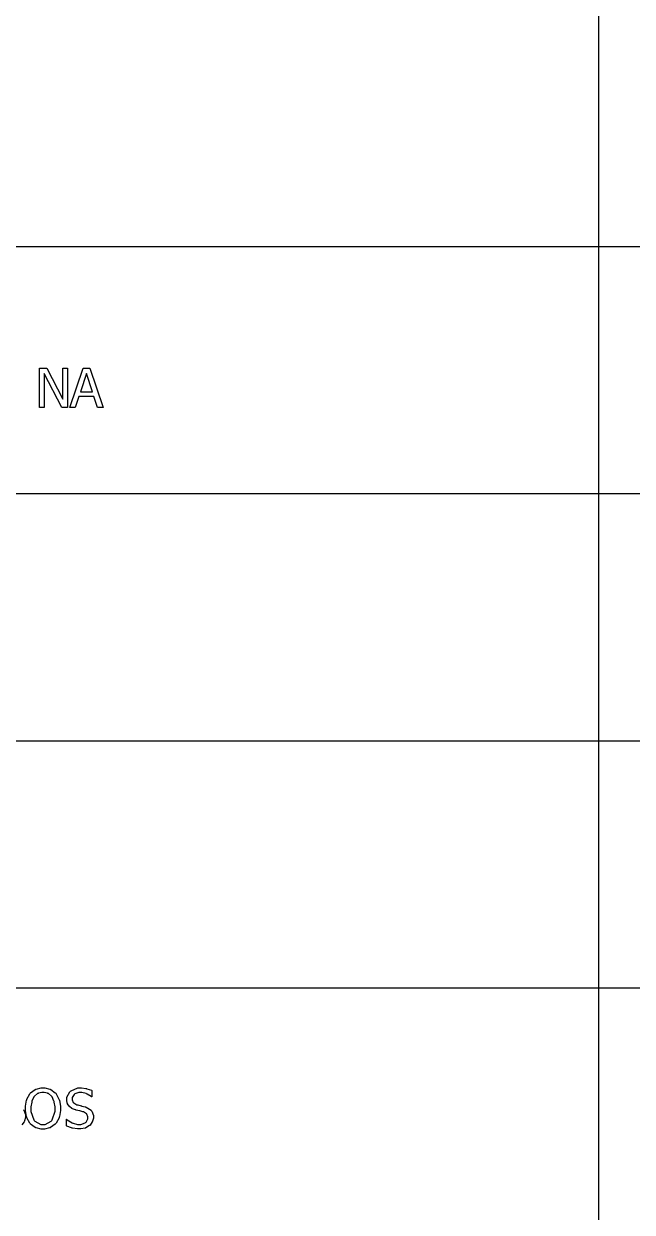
# Model space of a CAD drawing. Header units: millimetres. Extents: x 1974 to 2099, y 1386 to 1555.
# Drawn here: x 2088.56 to 2091.16, y 1481.52 to 1486.6 of the extents above; entities that cross this region are included whole.
import ezdxf

# ---------------------------------------------------------------- set-up
doc = ezdxf.new("R2010")
doc.units = ezdxf.units.MM
doc.layers.add('TEXTO', color=4, linetype='Continuous')

msp = doc.modelspace()

# ---------------------------------------------------------------- linework, layer by layer
at = {"layer": 'TEXTO', "color": 0}
for p, q in [((2091.0131, 1489.868), (2091.0131, 1472.9723)), ((2098.7779, 1485.644), (2069.8934, 1485.644)), ((2088.6239, 1484.9573), (2088.6239, 1485.1262)), ((2088.6239, 1485.1262), (2088.6557, 1485.1262)), ((2088.7195, 1484.9573), (2088.6448, 1485.103)), ((2088.6448, 1485.103), (2088.6448, 1484.9573)), ((2088.6557, 1485.1262), (2088.7238, 1484.9925)), ((2088.7238, 1484.9925), (2088.7238, 1485.1262)), ((2088.7238, 1485.1262), (2088.7447, 1485.1262)), ((2088.7447, 1485.1262), (2088.7447, 1484.9573)), ((2088.7447, 1485.1262), (2088.7447, 1485.1262)), ((2088.7547, 1484.9573), (2088.8116, 1485.1262)), ((2088.8248, 1485.1033), (2088.7989, 1485.0237)), ((2088.8116, 1485.1262), (2088.8393, 1485.1262)), ((2088.8509, 1485.0237), (2088.8248, 1485.1033)), ((2088.8393, 1485.1262), (2088.8962, 1484.9573)), ((2088.7926, 1485.0045), (2088.7773, 1484.9573)), ((2088.8572, 1485.0045), (2088.7926, 1485.0045)), ((2088.7989, 1485.0237), (2088.8509, 1485.0237)), ((2088.7989, 1485.0237), (2088.7989, 1485.0237)), ((2088.8724, 1484.9573), (2088.8572, 1485.0045)), ((2088.6448, 1484.9573), (2088.6239, 1484.9573)), ((2088.7447, 1484.9573), (2088.7195, 1484.9573)), ((2088.7773, 1484.9573), (2088.7547, 1484.9573)), ((2088.7773, 1484.9573), (2088.7773, 1484.9573)), ((2088.8962, 1484.9573), (2088.8724, 1484.9573)), ((2098.7779, 1484.5882), (2069.8934, 1484.5882)), ((2098.7779, 1483.5322), (2069.8934, 1483.5322)), ((2098.7779, 1482.4762), (2069.8934, 1482.4762)), ((2088.6084, 1482.0443), (2088.6106, 1482.0453)), ((2088.6106, 1482.0453), (2088.6321, 1482.0502)), ((2088.6321, 1482.0502), (2088.6393, 1482.0502)), ((2088.6393, 1482.0502), (2088.647, 1482.0502)), ((2088.647, 1482.0502), (2088.6679, 1482.0452)), ((2088.6679, 1482.0452), (2088.6703, 1482.0441)), ((2088.7595, 1482.0381), (2088.7882, 1482.0497)), ((2088.7882, 1482.0497), (2088.7977, 1482.0497)), ((2088.7977, 1482.0497), (2088.8044, 1482.0497)), ((2088.8044, 1482.0497), (2088.8224, 1482.0474)), ((2088.8224, 1482.0474), (2088.8246, 1482.0469)), ((2088.8246, 1482.0469), (2088.8266, 1482.0464)), ((2088.8266, 1482.0464), (2088.8462, 1482.0397)), ((2088.5646, 1481.9715), (2088.569, 1481.9969)), ((2088.569, 1481.9969), (2088.5699, 1481.9995)), ((2088.5699, 1481.9995), (2088.5708, 1482.0022)), ((2088.5708, 1482.0022), (2088.5833, 1482.0253)), ((2088.5833, 1482.0253), (2088.5849, 1482.0271)), ((2088.5849, 1482.0271), (2088.5865, 1482.0291)), ((2088.5865, 1482.0291), (2088.606, 1482.0433)), ((2088.6006, 1482.0118), (2088.5921, 1481.9938)), ((2088.6018, 1482.0133), (2088.6006, 1482.0118)), ((2088.6029, 1482.0148), (2088.6018, 1482.0133)), ((2088.6165, 1482.0258), (2088.6029, 1482.0148)), ((2088.606, 1482.0433), (2088.6084, 1482.0443)), ((2088.618, 1482.0264), (2088.6165, 1482.0258)), ((2088.6195, 1482.0272), (2088.618, 1482.0264)), ((2088.634, 1482.0307), (2088.6195, 1482.0272)), ((2088.6393, 1482.0307), (2088.634, 1482.0307)), ((2088.6442, 1482.0307), (2088.6393, 1482.0307)), ((2088.6589, 1482.0271), (2088.6442, 1482.0307)), ((2088.6606, 1482.0264), (2088.6589, 1482.0271)), ((2088.6622, 1482.0257), (2088.6606, 1482.0264)), ((2088.6756, 1482.0148), (2088.6622, 1482.0257)), ((2088.6703, 1482.0441), (2088.6725, 1482.0432)), ((2088.6725, 1482.0432), (2088.692, 1482.029)), ((2088.6768, 1482.0133), (2088.6756, 1482.0148)), ((2088.6779, 1482.0119), (2088.6768, 1482.0133)), ((2088.6863, 1481.994), (2088.6779, 1482.0119)), ((2088.692, 1482.029), (2088.6937, 1482.0271)), ((2088.6937, 1482.0271), (2088.6952, 1482.0253)), ((2088.6937, 1482.0271), (2088.6937, 1482.0271)), ((2088.6952, 1482.0253), (2088.7077, 1482.0024)), ((2088.7077, 1482.0024), (2088.7086, 1481.9996)), ((2088.7086, 1481.9996), (2088.7095, 1481.9969)), ((2088.7095, 1481.9969), (2088.7139, 1481.9708)), ((2088.7409, 1482.01), (2088.7542, 1482.0335)), ((2088.7409, 1482.0013), (2088.7409, 1482.01)), ((2088.7409, 1481.9974), (2088.7409, 1482.0013)), ((2088.7433, 1481.9851), (2088.7409, 1481.9974)), ((2088.7542, 1482.0335), (2088.7569, 1482.0358)), ((2088.7569, 1482.0358), (2088.7595, 1482.0381)), ((2088.7723, 1482.0219), (2088.7643, 1482.0083)), ((2088.7643, 1482.0083), (2088.7643, 1482.0037)), ((2088.7643, 1482.0037), (2088.7643, 1481.9994)), ((2088.7643, 1481.9994), (2088.7689, 1481.9877)), ((2088.7739, 1482.023), (2088.7723, 1482.0219)), ((2088.7754, 1482.0243), (2088.7739, 1482.023)), ((2088.7928, 1482.0302), (2088.7754, 1482.0243)), ((2088.7992, 1482.0302), (2088.7928, 1482.0302)), ((2088.8052, 1482.0302), (2088.7992, 1482.0302)), ((2088.8235, 1482.0257), (2088.8052, 1482.0302)), ((2088.8256, 1482.0248), (2088.8235, 1482.0257)), ((2088.8277, 1482.0238), (2088.8256, 1482.0248)), ((2088.8449, 1482.0132), (2088.8277, 1482.0238)), ((2088.8462, 1482.0119), (2088.8449, 1482.0132)), ((2088.8462, 1482.0397), (2088.848, 1482.0388)), ((2088.848, 1482.0119), (2088.8462, 1482.0119)), ((2088.848, 1482.0388), (2088.848, 1482.0119)), ((2088.5563, 1481.9566), (2088.5576, 1481.9548)), ((2088.5576, 1481.9548), (2088.5646, 1481.936)), ((2088.5646, 1481.962), (2088.5646, 1481.9715)), ((2088.5646, 1481.9535), (2088.5646, 1481.962)), ((2088.5689, 1481.9277), (2088.5646, 1481.9535)), ((2088.5909, 1481.9894), (2088.5879, 1481.9689)), ((2088.5879, 1481.9689), (2088.5879, 1481.962)), ((2088.5879, 1481.962), (2088.5879, 1481.9494)), ((2088.5879, 1481.9494), (2088.5996, 1481.9142)), ((2088.5915, 1481.9915), (2088.5909, 1481.9894)), ((2088.5921, 1481.9938), (2088.5915, 1481.9915)), ((2088.679, 1481.9142), (2088.6907, 1481.9501)), ((2088.6869, 1481.9919), (2088.6863, 1481.994)), ((2088.6876, 1481.9897), (2088.6869, 1481.9919)), ((2088.6907, 1481.9696), (2088.6876, 1481.9897)), ((2088.6907, 1481.962), (2088.6907, 1481.9696)), ((2088.6907, 1481.9501), (2088.6907, 1481.962)), ((2088.6907, 1481.962), (2088.6907, 1481.962)), ((2088.7139, 1481.9528), (2088.7096, 1481.9278)), ((2088.7139, 1481.9708), (2088.7139, 1481.962)), ((2088.7139, 1481.962), (2088.7139, 1481.9528)), ((2088.7438, 1481.9839), (2088.7433, 1481.9851)), ((2088.7442, 1481.9826), (2088.7438, 1481.9839)), ((2088.751, 1481.9717), (2088.7442, 1481.9826)), ((2088.7519, 1481.9708), (2088.751, 1481.9717)), ((2088.7528, 1481.9699), (2088.7519, 1481.9708)), ((2088.763, 1481.9622), (2088.7528, 1481.9699)), ((2088.7641, 1481.9617), (2088.763, 1481.9622)), ((2088.7653, 1481.9611), (2088.7641, 1481.9617)), ((2088.7784, 1481.9563), (2088.7653, 1481.9611)), ((2088.7689, 1481.9877), (2088.7699, 1481.9866)), ((2088.7699, 1481.9866), (2088.7708, 1481.9855)), ((2088.7708, 1481.9855), (2088.7846, 1481.9778)), ((2088.7798, 1481.9558), (2088.7784, 1481.9563)), ((2088.7813, 1481.9555), (2088.7798, 1481.9558)), ((2088.7949, 1481.9522), (2088.7813, 1481.9555)), ((2088.7846, 1481.9778), (2088.7864, 1481.9773)), ((2088.7864, 1481.9773), (2088.7875, 1481.977)), ((2088.7875, 1481.977), (2088.8021, 1481.9734)), ((2088.796, 1481.9519), (2088.7949, 1481.9522)), ((2088.7971, 1481.9517), (2088.796, 1481.9519)), ((2088.8089, 1481.9484), (2088.7971, 1481.9517)), ((2088.8021, 1481.9734), (2088.8039, 1481.9729)), ((2088.8039, 1481.9729), (2088.8056, 1481.9725)), ((2088.8056, 1481.9725), (2088.8198, 1481.9689)), ((2088.8103, 1481.9481), (2088.8089, 1481.9484)), ((2088.812, 1481.9476), (2088.8103, 1481.9481)), ((2088.8253, 1481.9398), (2088.812, 1481.9476)), ((2088.8198, 1481.9689), (2088.821, 1481.9684)), ((2088.821, 1481.9684), (2088.8239, 1481.9676)), ((2088.8239, 1481.9676), (2088.8451, 1481.9542)), ((2088.8451, 1481.9542), (2088.8465, 1481.9524)), ((2088.8465, 1481.9524), (2088.8478, 1481.9506)), ((2088.8478, 1481.9506), (2088.8546, 1481.932)), ((2088.5589, 1481.9057), (2088.5482, 1481.8925)), ((2088.5598, 1481.9073), (2088.5589, 1481.9057)), ((2088.5606, 1481.9089), (2088.5598, 1481.9073)), ((2088.5646, 1481.924), (2088.5606, 1481.9089)), ((2088.5646, 1481.936), (2088.5646, 1481.9296)), ((2088.5646, 1481.9296), (2088.5646, 1481.924)), ((2088.5646, 1481.9296), (2088.5646, 1481.9296)), ((2088.5698, 1481.9249), (2088.5689, 1481.9277)), ((2088.5706, 1481.9222), (2088.5698, 1481.9249)), ((2088.5832, 1481.8991), (2088.5706, 1481.9222)), ((2088.5848, 1481.8972), (2088.5832, 1481.8991)), ((2088.5864, 1481.8953), (2088.5848, 1481.8972)), ((2088.606, 1481.881), (2088.5864, 1481.8953)), ((2088.5996, 1481.9142), (2088.6019, 1481.9112)), ((2088.6019, 1481.9112), (2088.6042, 1481.9083)), ((2088.6042, 1481.9083), (2088.6305, 1481.8936)), ((2088.6305, 1481.8936), (2088.6393, 1481.8936)), ((2088.6393, 1481.8936), (2088.6486, 1481.8936)), ((2088.6486, 1481.8936), (2088.6744, 1481.9083)), ((2088.6919, 1481.8952), (2088.6719, 1481.8808)), ((2088.6744, 1481.9083), (2088.6767, 1481.9112)), ((2088.6767, 1481.9112), (2088.679, 1481.9142)), ((2088.6937, 1481.8972), (2088.6919, 1481.8952)), ((2088.6953, 1481.8991), (2088.6937, 1481.8972)), ((2088.7079, 1481.9223), (2088.6953, 1481.8991)), ((2088.7088, 1481.925), (2088.7079, 1481.9223)), ((2088.7096, 1481.9278), (2088.7088, 1481.925)), ((2088.7397, 1481.8878), (2088.7397, 1481.9159)), ((2088.7397, 1481.9159), (2088.7412, 1481.9159)), ((2088.7412, 1481.9159), (2088.743, 1481.9142)), ((2088.743, 1481.9142), (2088.764, 1481.9008)), ((2088.764, 1481.9008), (2088.7664, 1481.8998)), ((2088.7664, 1481.8998), (2088.7687, 1481.8988)), ((2088.7687, 1481.8988), (2088.7873, 1481.894)), ((2088.7873, 1481.894), (2088.7935, 1481.894)), ((2088.7935, 1481.894), (2088.8005, 1481.894)), ((2088.8005, 1481.894), (2088.82, 1481.9006)), ((2088.82, 1481.9006), (2088.8216, 1481.9018)), ((2088.8216, 1481.9018), (2088.8232, 1481.9032)), ((2088.8232, 1481.9032), (2088.8311, 1481.9175)), ((2088.8262, 1481.9387), (2088.8253, 1481.9398)), ((2088.827, 1481.9377), (2088.8262, 1481.9387)), ((2088.8311, 1481.9265), (2088.827, 1481.9377)), ((2088.8311, 1481.9223), (2088.8311, 1481.9265)), ((2088.8311, 1481.9175), (2088.8311, 1481.9223)), ((2088.8498, 1481.9047), (2088.8403, 1481.8911)), ((2088.8505, 1481.9063), (2088.8498, 1481.9047)), ((2088.8511, 1481.908), (2088.8505, 1481.9063)), ((2088.8546, 1481.9209), (2088.8511, 1481.908)), ((2088.8546, 1481.932), (2088.8546, 1481.9258)), ((2088.8546, 1481.9258), (2088.8546, 1481.9209)), ((2088.6084, 1481.88), (2088.606, 1481.881)), ((2088.6106, 1481.879), (2088.6084, 1481.88)), ((2088.6315, 1481.8742), (2088.6106, 1481.879)), ((2088.6393, 1481.8742), (2088.6315, 1481.8742)), ((2088.6462, 1481.8742), (2088.6393, 1481.8742)), ((2088.6673, 1481.879), (2088.6462, 1481.8742)), ((2088.6696, 1481.8798), (2088.6673, 1481.879)), ((2088.6719, 1481.8808), (2088.6696, 1481.8798)), ((2088.7415, 1481.8869), (2088.7397, 1481.8878)), ((2088.7617, 1481.8791), (2088.7415, 1481.8869)), ((2088.7639, 1481.8785), (2088.7617, 1481.8791)), ((2088.7661, 1481.8778), (2088.7639, 1481.8785)), ((2088.7873, 1481.8747), (2088.7661, 1481.8778)), ((2088.7951, 1481.8747), (2088.7873, 1481.8747)), ((2088.8011, 1481.8747), (2088.7951, 1481.8747)), ((2088.7951, 1481.8747), (2088.7951, 1481.8747)), ((2088.819, 1481.878), (2088.8011, 1481.8747)), ((2088.8208, 1481.8786), (2088.819, 1481.878)), ((2088.8224, 1481.8793), (2088.8208, 1481.8786)), ((2088.8378, 1481.8888), (2088.8224, 1481.8793)), ((2088.8392, 1481.89), (2088.8378, 1481.8888)), ((2088.8403, 1481.8911), (2088.8392, 1481.89))]:
    msp.add_line(p, q, dxfattribs=at)

doc.saveas('drawing.dxf')
